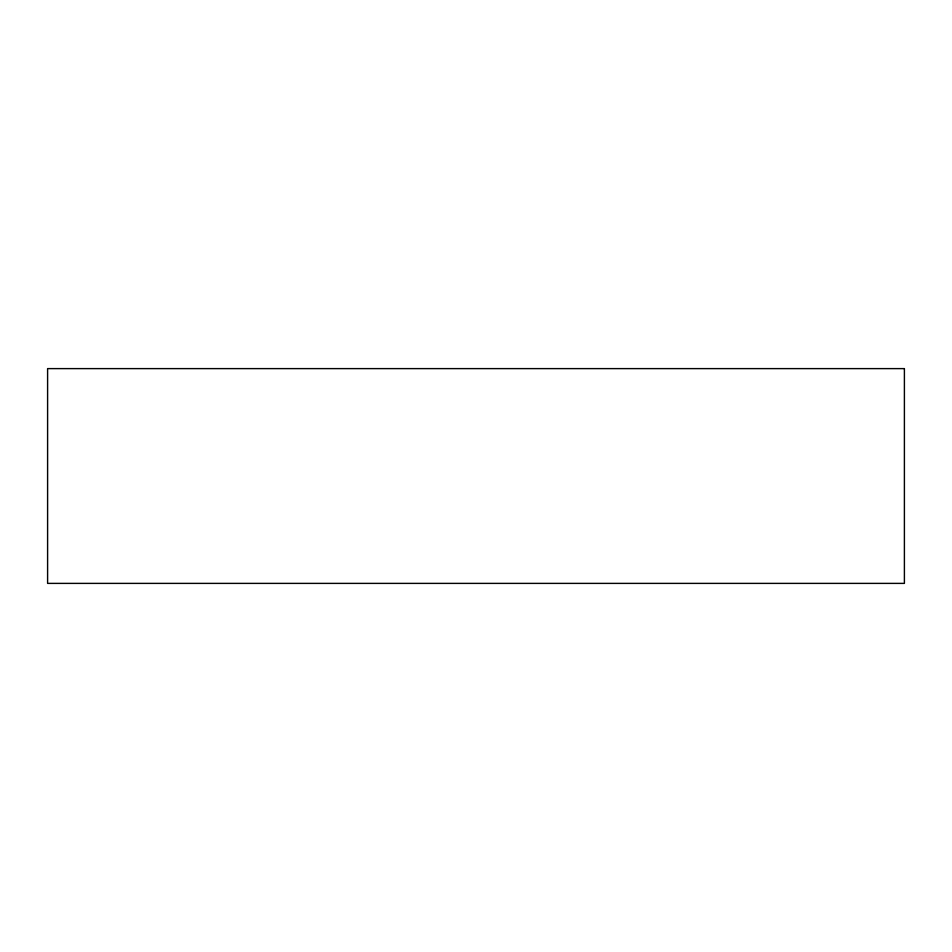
<?xml version="1.0" encoding="UTF-8"?>
<svg xmlns="http://www.w3.org/2000/svg" width="952" height="952" viewBox="0 0 952 952"><rect width="100%" height="100%" fill="white"/><g stroke="black" fill="none" stroke-linecap="round" stroke-linejoin="round"><path stroke-width="1.43" d="M904.4 368.614L47.6 368.614L47.6 583.386L904.4 583.386L904.4 368.614"/></g></svg>
